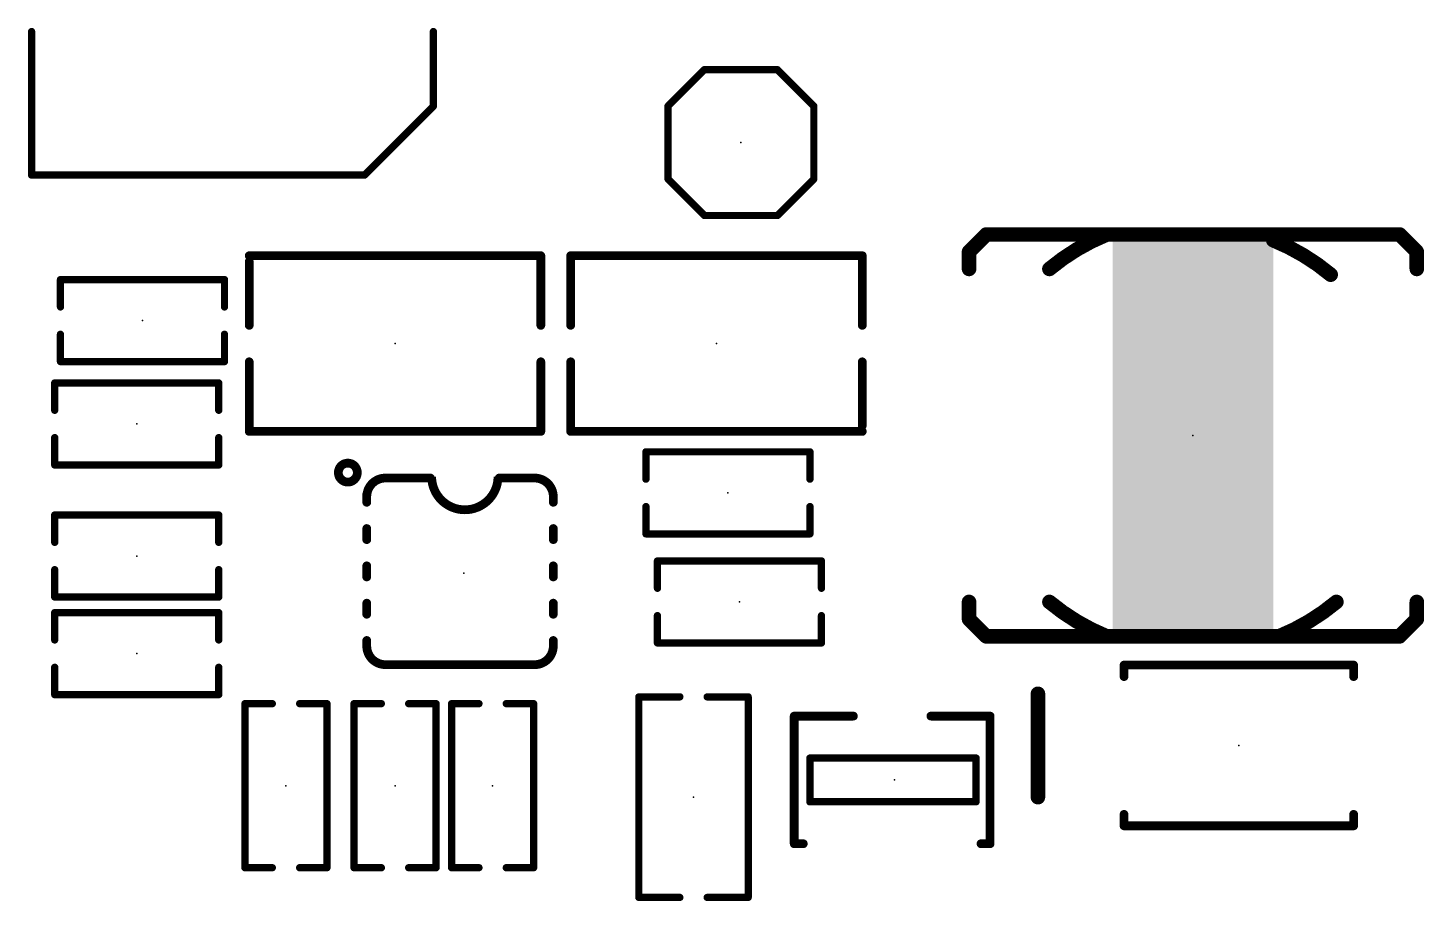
# Model space of a CAD drawing. Extents: x -49 to 146, y -19 to 112.
# Drawn here: x 17.11 to 41.44, y 62.67 to 77.88 of the extents above; entities that cross this region are included whole.
import ezdxf

# ---------------------------------------------------------------- set-up
doc = ezdxf.new("R2010")
doc.units = 0
doc.layers.add('21', color=253, linetype='CONTINUOUS')
doc.layers.add('23', color=7, linetype='CONTINUOUS')

# ---------------------------------------------------------------- blocks, each defined once
blk = doc.blocks.new('RECT')
blk.add_solid([(-0.5, -0.5), (0.5, -0.5), (-0.5, 0.5), (0.5, 0.5)])

msp = doc.modelspace()

# ---------------------------------------------------------------- linework, layer by layer
at = {"layer": '21'}
for points, const_width in [([(17.178, 77.816), (17.178, 75.316)], 0.127), ([(24.178, 76.516), (24.178, 77.816)], 0.127), ([(28.9006, 77.1526), (28.2656, 76.5176)], 0.127), ([(28.9006, 77.1526), (30.1706, 77.1526)], 0.127), ([(30.1706, 77.1526), (30.8056, 76.5176)], 0.127), ([(22.978, 75.316), (24.178, 76.516)], 0.127), ([(28.2656, 76.5176), (28.2656, 75.2476)], 0.127), ([(30.8056, 76.5176), (30.8056, 75.2476)], 0.127), ([(17.178, 75.316), (22.978, 75.316)], 0.127), ([(28.2656, 75.2476), (28.9006, 74.6126)], 0.127), ([(30.8056, 75.2476), (30.1706, 74.6126)], 0.127), ([(30.1706, 74.6126), (28.9006, 74.6126)], 0.127), ([(33.51, 73.982), (33.81, 74.282)], 0.254), ([(33.81, 74.282), (35.91, 74.282)], 0.254), ([(35.91, 74.282), (41.01, 74.282)], 0.254), ([(41.01, 74.282), (41.31, 73.982)], 0.254), ([(20.97, 73.9124), (26.05, 73.9124)], 0.1524), ([(26.05, 73.9124), (26.05, 72.6995)], 0.1524), ([(26.57, 73.9124), (26.57, 72.6995)], 0.1524), ([(26.57, 73.9124), (31.65, 73.9124)], 0.1524), ([(31.65, 73.9124), (31.65, 72.6995)], 0.1524), ([(33.51, 73.982), (33.51, 73.682)], 0.254), ([(41.31, 73.982), (41.31, 73.682)], 0.254), ([(20.9699, 73.8108), (20.9699, 72.6995)], 0.1524), ([(20.5388, 73.4964), (17.6812, 73.4964)], 0.127), ([(17.6812, 73.4964), (17.6812, 73.0201)], 0.127), ([(20.5388, 73.0201), (20.5388, 73.4964)], 0.127), ([(17.6812, 72.0676), (17.6812, 72.5439)], 0.127), ([(20.5388, 72.5439), (20.5388, 72.0676)], 0.127), ([(20.5388, 72.0676), (17.6812, 72.0676)], 0.127), ([(20.97, 70.8516), (20.97, 72.0645)], 0.1524), ([(26.05, 70.8516), (26.05, 72.0645)], 0.1524), ([(26.57, 70.8516), (26.57, 72.0645)], 0.1524), ([(31.6501, 70.9532), (31.6501, 72.0645)], 0.1524), ([(20.4388, 71.6964), (17.5812, 71.6964)], 0.127), ([(17.5812, 71.6964), (17.5812, 71.2201)], 0.127), ([(20.4388, 71.2201), (20.4388, 71.6964)], 0.127), ([(17.5812, 70.2676), (17.5812, 70.7439)], 0.127), ([(20.4388, 70.7439), (20.4388, 70.2676)], 0.127), ([(26.05, 70.8516), (20.97, 70.8516)], 0.1524), ([(31.65, 70.8516), (26.57, 70.8516)], 0.1524), ([(27.8812, 70.0201), (27.8812, 70.4964)], 0.127), ([(27.8812, 70.4964), (30.7388, 70.4964)], 0.127), ([(30.7388, 70.4964), (30.7388, 70.0201)], 0.127), ([(20.4388, 70.2676), (17.5812, 70.2676)], 0.127), ([(23.3423, 70.0397), (24.1262, 70.0397)], 0.1524), ([(25.3235, 70.0397), (25.9423, 70.0397)], 0.1524), ([(23.0173, 69.7547), (23.0173, 69.6177)], 0.1524), ([(26.2673, 69.7147), (26.2673, 69.6177)], 0.1524), ([(27.8812, 69.5439), (27.8812, 69.0676)], 0.127), ([(30.7388, 69.0676), (30.7388, 69.5439)], 0.127), ([(17.5812, 68.9201), (17.5812, 69.3964)], 0.127), ([(17.5812, 69.3964), (20.4388, 69.3964)], 0.127), ([(20.4388, 69.3964), (20.4388, 68.9201)], 0.127), ([(23.0173, 69.1607), (23.0173, 68.9677)], 0.1524), ([(26.2673, 69.1607), (26.2673, 68.9677)], 0.1524), ([(27.8812, 69.0676), (30.7388, 69.0676)], 0.127), ([(28.0812, 68.1201), (28.0812, 68.5964)], 0.127), ([(28.0812, 68.5964), (30.9388, 68.5964)], 0.127), ([(30.9388, 68.5964), (30.9388, 68.1201)], 0.127), ([(17.5812, 68.4439), (17.5812, 67.9676)], 0.127), ([(20.4388, 67.9676), (20.4388, 68.4439)], 0.127), ([(23.0173, 68.5107), (23.0173, 68.3177)], 0.1524), ([(26.2673, 68.5107), (26.2673, 68.3177)], 0.1524), ([(17.5812, 67.9676), (20.4388, 67.9676)], 0.127), ([(23.0173, 67.8607), (23.0173, 67.6677)], 0.1524), ([(26.2673, 67.8607), (26.2673, 67.6677)], 0.1524), ([(33.51, 67.582), (33.51, 67.882)], 0.254), ([(41.31, 67.582), (41.31, 67.882)], 0.254), ([(20.4388, 67.6964), (17.5812, 67.6964)], 0.127), ([(17.5812, 67.6964), (17.5812, 67.2201)], 0.127), ([(20.4388, 67.2201), (20.4388, 67.6964)], 0.127), ([(28.0812, 67.6439), (28.0812, 67.1676)], 0.127), ([(30.9388, 67.1676), (30.9388, 67.6439)], 0.127), ([(33.81, 67.282), (33.51, 67.582)], 0.254), ([(41.31, 67.582), (41.01, 67.282)], 0.254), ([(38.91, 67.282), (33.81, 67.282)], 0.254), ([(41.01, 67.282), (38.91, 67.282)], 0.254), ([(23.0173, 67.2107), (23.0173, 67.1147)], 0.1524), ([(26.2673, 67.2107), (26.2673, 67.1147)], 0.1524), ([(28.0812, 67.1676), (30.9388, 67.1676)], 0.127), ([(17.5812, 66.2676), (17.5812, 66.7439)], 0.127), ([(20.4388, 66.7439), (20.4388, 66.2676)], 0.127), ([(25.9423, 66.7897), (23.3423, 66.7897)], 0.1524), ([(36.21, 66.582), (36.21, 66.782)], 0.1524), ([(36.21, 66.782), (40.21, 66.782)], 0.1524), ([(40.21, 66.782), (40.21, 66.582)], 0.1524), ([(34.71, 66.282), (34.71, 64.482)], 0.254), ([(20.4388, 66.2676), (17.5812, 66.2676)], 0.127), ([(21.3719, 66.1108), (20.8956, 66.1108)], 0.127), ([(20.8956, 66.1108), (20.8956, 63.2532)], 0.127), ([(21.8481, 66.1108), (22.3244, 66.1108)], 0.127), ([(22.3244, 66.1108), (22.3244, 63.2532)], 0.127), ([(22.7956, 63.2532), (22.7956, 66.1108)], 0.127), ([(22.7956, 66.1108), (23.2719, 66.1108)], 0.127), ([(24.2244, 66.1108), (23.7481, 66.1108)], 0.127), ([(24.2244, 63.2532), (24.2244, 66.1108)], 0.127), ([(24.9719, 66.1108), (24.4956, 66.1108)], 0.127), ([(24.4956, 66.1108), (24.4956, 63.2532)], 0.127), ([(25.4481, 66.1108), (25.9244, 66.1108)], 0.127), ([(25.9244, 66.1108), (25.9244, 63.2532)], 0.127), ([(27.7574, 62.7357), (27.7575, 66.2282)], 0.127), ([(27.7575, 66.2282), (28.4719, 66.2282)], 0.127), ([(28.9481, 66.2283), (29.6625, 66.2283)], 0.127), ([(29.6625, 66.2283), (29.6625, 62.7357)], 0.127), ([(31.4956, 65.8933), (30.4637, 65.8933)], 0.1524), ([(30.4637, 65.8933), (30.4637, 63.6707)], 0.1524), ([(33.8769, 65.8933), (32.845, 65.8933)], 0.1524), ([(33.8769, 63.6707), (33.8769, 65.8933)], 0.1524), ([(30.7368, 64.401), (30.7368, 65.163)], 0.127), ([(30.7368, 65.163), (33.6324, 65.163)], 0.127), ([(33.6324, 65.163), (33.6324, 64.401)], 0.127), ([(33.6324, 64.401), (30.7368, 64.401)], 0.127), ([(36.21, 63.982), (36.21, 64.182)], 0.1524), ([(40.21, 64.182), (40.21, 63.982)], 0.1524), ([(40.21, 63.982), (36.21, 63.982)], 0.1524), ([(30.4637, 63.6707), (30.6225, 63.6707)], 0.1524), ([(33.7181, 63.6707), (33.8769, 63.6707)], 0.1524), ([(20.8956, 63.2532), (21.3719, 63.2532)], 0.127), ([(22.3244, 63.2532), (21.8481, 63.2532)], 0.127), ([(23.2719, 63.2532), (22.7956, 63.2532)], 0.127), ([(23.7481, 63.2532), (24.2244, 63.2532)], 0.127), ([(24.4956, 63.2532), (24.9719, 63.2532)], 0.127), ([(25.9244, 63.2532), (25.4481, 63.2532)], 0.127), ([(28.4719, 62.7357), (27.7574, 62.7357)], 0.127), ([(29.6625, 62.7357), (28.9481, 62.7357)], 0.127)]:
    msp.add_lwpolyline(points, dxfattribs=dict(at, const_width=const_width))
for points, const_width in [([(17.2097, 77.816, 1), (17.1463, 77.816)], 0.0635), ([(24.2097, 77.816, 1), (24.1463, 77.816)], 0.0635), ([(28.9006, 77.1844, 1), (28.9006, 77.1209)], 0.0635), ([(28.9231, 77.1301, 1), (28.8781, 77.1751)], 0.0635), ([(30.1931, 77.1751, 1), (30.1481, 77.1301)], 0.0635), ([(30.1706, 77.1209, 1), (30.1706, 77.1844)], 0.0635), ([(24.1463, 76.516, 1), (24.2097, 76.516)], 0.0635), ([(24.2005, 76.4935, 1), (24.1555, 76.5385)], 0.0635), ([(28.2431, 76.5401, 1), (28.2881, 76.4951)], 0.0635), ([(28.2974, 76.5176, 1), (28.2339, 76.5176)], 0.0635), ([(30.8374, 76.5176, 1), (30.7739, 76.5176)], 0.0635), ([(30.7831, 76.4951, 1), (30.8281, 76.5401)], 0.0635), ([(17.178, 75.3478, 1), (17.178, 75.2843)], 0.0635), ([(17.1463, 75.316, 1), (17.2097, 75.316)], 0.0635), ([(22.9555, 75.3385, 1), (23.0005, 75.2935)], 0.0635), ([(22.978, 75.2843, 1), (22.978, 75.3478)], 0.0635), ([(28.2881, 75.2701, 1), (28.2431, 75.2251)], 0.0635), ([(28.2339, 75.2476, 1), (28.2974, 75.2476)], 0.0635), ([(30.7739, 75.2476, 1), (30.8374, 75.2476)], 0.0635), ([(30.8281, 75.2251, 1), (30.7831, 75.2701)], 0.0635), ([(28.9006, 74.6444, 1), (28.9006, 74.5808)], 0.0635), ([(30.1706, 74.5808, 1), (30.1706, 74.6444)], 0.0635), ([(28.8781, 74.5901, 1), (28.9231, 74.6351)], 0.0635), ([(30.1481, 74.6351, 1), (30.1931, 74.5901)], 0.0635), ([(33.81, 74.3455, 1), (33.81, 74.2185)], 0.127), ([(33.8549, 74.2371, 1), (33.7651, 74.3269)], 0.127), ([(35.91, 74.282, 0.0777), (34.91, 73.682)], 0.254), ([(35.91, 74.3455, 1), (35.91, 74.2185)], 0.127), ([(35.9339, 74.2232, 1), (35.8861, 74.3408)], 0.127), ([(35.91, 74.2185, 1), (35.91, 74.3455)], 0.127), ([(39.81, 73.582, 0.0777), (38.81, 74.182)], 0.254), ([(38.8339, 74.2408, 1), (38.7861, 74.1232)], 0.127), ([(41.0549, 74.3269, 1), (40.9651, 74.2371)], 0.127), ([(41.01, 74.2185, 1), (41.01, 74.3455)], 0.127), ([(20.97, 73.9505, 1), (20.97, 73.8743)], 0.0762), ([(26.0881, 73.9124, 1), (26.0119, 73.9124)], 0.0762), ([(26.05, 73.8743, 1), (26.05, 73.9505)], 0.0762), ([(26.6081, 73.9124, 1), (26.5319, 73.9124)], 0.0762), ([(26.57, 73.9505, 1), (26.57, 73.8743)], 0.0762), ([(31.6881, 73.9124, 1), (31.6119, 73.9124)], 0.0762), ([(31.65, 73.8743, 1), (31.65, 73.9505)], 0.0762), ([(33.5735, 73.982, 1), (33.4465, 73.982)], 0.127), ([(33.4651, 74.0269, 1), (33.5549, 73.9371)], 0.127), ([(41.3735, 73.982, 1), (41.2465, 73.982)], 0.127), ([(41.2651, 73.9371, 1), (41.3549, 74.0269)], 0.127), ([(21.008, 73.8108, 1), (20.9318, 73.8108)], 0.0762), ([(33.4465, 73.682, 1), (33.5735, 73.682)], 0.127), ([(34.8693, 73.7308, 1), (34.9507, 73.6332)], 0.127), ([(41.2465, 73.682, 1), (41.3735, 73.682)], 0.127), ([(17.6812, 73.5282, 1), (17.6812, 73.4647)], 0.0635), ([(17.7129, 73.4964, 1), (17.6495, 73.4964)], 0.0635), ([(20.5706, 73.4964, 1), (20.5071, 73.4964)], 0.0635), ([(20.5388, 73.4647, 1), (20.5388, 73.5282)], 0.0635), ([(39.7693, 73.5332, 1), (39.8507, 73.6308)], 0.127), ([(17.6495, 73.0201, 1), (17.7129, 73.0201)], 0.0635), ([(20.5071, 73.0201, 1), (20.5706, 73.0201)], 0.0635), ([(20.9318, 72.6995, 1), (21.008, 72.6995)], 0.0762), ([(26.0119, 72.6995, 1), (26.0881, 72.6995)], 0.0762), ([(26.5319, 72.6995, 1), (26.6081, 72.6995)], 0.0762), ([(31.6119, 72.6995, 1), (31.6881, 72.6995)], 0.0762), ([(17.7129, 72.5439, 1), (17.6495, 72.5439)], 0.0635), ([(20.5706, 72.5439, 1), (20.5071, 72.5439)], 0.0635), ([(17.6812, 72.0994, 1), (17.6812, 72.0358)], 0.0635), ([(17.6495, 72.0676, 1), (17.7129, 72.0676)], 0.0635), ([(20.5071, 72.0676, 1), (20.5706, 72.0676)], 0.0635), ([(20.5388, 72.0358, 1), (20.5388, 72.0994)], 0.0635), ([(21.0081, 72.0645, 1), (20.9319, 72.0645)], 0.0762), ([(26.0881, 72.0645, 1), (26.0119, 72.0645)], 0.0762), ([(26.6081, 72.0645, 1), (26.5319, 72.0645)], 0.0762), ([(31.6882, 72.0645, 1), (31.612, 72.0645)], 0.0762), ([(17.5812, 71.7281, 1), (17.5812, 71.6646)], 0.0635), ([(17.613, 71.6964, 1), (17.5495, 71.6964)], 0.0635), ([(20.4705, 71.6964, 1), (20.4071, 71.6964)], 0.0635), ([(20.4388, 71.6646, 1), (20.4388, 71.7281)], 0.0635), ([(17.5495, 71.2201, 1), (17.613, 71.2201)], 0.0635), ([(20.4071, 71.2201, 1), (20.4705, 71.2201)], 0.0635), ([(17.613, 70.7439, 1), (17.5495, 70.7439)], 0.0635), ([(20.4705, 70.7439, 1), (20.4071, 70.7439)], 0.0635), ([(20.97, 70.8897, 1), (20.97, 70.8135)], 0.0762), ([(20.9319, 70.8516, 1), (21.0081, 70.8516)], 0.0762), ([(26.0119, 70.8516, 1), (26.0881, 70.8516)], 0.0762), ([(26.05, 70.8135, 1), (26.05, 70.8897)], 0.0762), ([(26.57, 70.8897, 1), (26.57, 70.8135)], 0.0762), ([(26.5319, 70.8516, 1), (26.6081, 70.8516)], 0.0762), ([(31.612, 70.9532, 1), (31.6882, 70.9532)], 0.0762), ([(31.65, 70.8135, 1), (31.65, 70.8897)], 0.0762), ([(27.8812, 70.5282, 1), (27.8812, 70.4647)], 0.0635), ([(27.9129, 70.4964, 1), (27.8495, 70.4964)], 0.0635), ([(30.7706, 70.4964, 1), (30.7071, 70.4964)], 0.0635), ([(30.7388, 70.4647, 1), (30.7388, 70.5282)], 0.0635), ([(17.5812, 70.2994, 1), (17.5812, 70.2358)], 0.0635), ([(17.5495, 70.2676, 1), (17.613, 70.2676)], 0.0635), ([(20.4071, 70.2676, 1), (20.4705, 70.2676)], 0.0635), ([(20.4388, 70.2358, 1), (20.4388, 70.2994)], 0.0635), ([(22.6876, 69.9694, 1), (22.6876, 70.2996, 1), (22.6876, 69.9694)], 0.1524), ([(23.3423, 70.0397, 0.4142), (23.0173, 69.7147)], 0.1524), ([(23.3423, 70.0778, 1), (23.3423, 70.0016)], 0.0762), ([(23.3423, 70.0016, 1), (23.3423, 70.0778)], 0.0762), ([(24.148, 70.0647, 1), (25.3037, 70.0647)], 0.1524), ([(24.1262, 70.0016, 1), (24.1262, 70.0778)], 0.0762), ([(25.3235, 70.0778, 1), (25.3235, 70.0016)], 0.0762), ([(26.2673, 69.7147, 0.4142), (25.9423, 70.0397)], 0.1524), ([(25.9423, 70.0778, 1), (25.9423, 70.0016)], 0.0762), ([(25.9423, 70.0016, 1), (25.9423, 70.0778)], 0.0762), ([(27.8495, 70.0201, 1), (27.9129, 70.0201)], 0.0635), ([(30.7071, 70.0201, 1), (30.7706, 70.0201)], 0.0635), ([(23.0554, 69.7547, 1), (22.9792, 69.7547)], 0.0762), ([(22.9792, 69.7147, 1), (23.0554, 69.7147)], 0.0762), ([(22.9792, 69.6177, 1), (23.0554, 69.6177)], 0.0762), ([(26.3054, 69.7147, 1), (26.2292, 69.7147)], 0.0762), ([(26.2292, 69.7147, 1), (26.3054, 69.7147)], 0.0762), ([(26.2292, 69.6177, 1), (26.3054, 69.6177)], 0.0762), ([(27.9129, 69.5439, 1), (27.8495, 69.5439)], 0.0635), ([(30.7706, 69.5439, 1), (30.7071, 69.5439)], 0.0635), ([(17.5812, 69.4282, 1), (17.5812, 69.3646)], 0.0635), ([(17.613, 69.3964, 1), (17.5495, 69.3964)], 0.0635), ([(20.4705, 69.3964, 1), (20.4071, 69.3964)], 0.0635), ([(20.4388, 69.3646, 1), (20.4388, 69.4282)], 0.0635), ([(23.0554, 69.1607, 1), (22.9792, 69.1607)], 0.0762), ([(26.3054, 69.1607, 1), (26.2292, 69.1607)], 0.0762), ([(27.8812, 69.0994, 1), (27.8812, 69.0358)], 0.0635), ([(27.8495, 69.0676, 1), (27.9129, 69.0676)], 0.0635), ([(30.7071, 69.0676, 1), (30.7706, 69.0676)], 0.0635), ([(30.7388, 69.0358, 1), (30.7388, 69.0994)], 0.0635), ([(17.5495, 68.9201, 1), (17.613, 68.9201)], 0.0635), ([(20.4071, 68.9201, 1), (20.4705, 68.9201)], 0.0635), ([(22.9792, 68.9677, 1), (23.0554, 68.9677)], 0.0762), ([(26.2292, 68.9677, 1), (26.3054, 68.9677)], 0.0762), ([(28.0812, 68.6282, 1), (28.0812, 68.5647)], 0.0635), ([(28.113, 68.5964, 1), (28.0495, 68.5964)], 0.0635), ([(30.9705, 68.5964, 1), (30.9071, 68.5964)], 0.0635), ([(30.9388, 68.5647, 1), (30.9388, 68.6282)], 0.0635), ([(17.613, 68.4439, 1), (17.5495, 68.4439)], 0.0635), ([(20.4705, 68.4439, 1), (20.4071, 68.4439)], 0.0635), ([(23.0554, 68.5107, 1), (22.9792, 68.5107)], 0.0762), ([(22.9792, 68.3177, 1), (23.0554, 68.3177)], 0.0762), ([(26.3054, 68.5107, 1), (26.2292, 68.5107)], 0.0762), ([(26.2292, 68.3177, 1), (26.3054, 68.3177)], 0.0762), ([(28.0495, 68.1201, 1), (28.113, 68.1201)], 0.0635), ([(30.9071, 68.1201, 1), (30.9705, 68.1201)], 0.0635), ([(17.5812, 67.9994, 1), (17.5812, 67.9359)], 0.0635), ([(17.5495, 67.9676, 1), (17.613, 67.9676)], 0.0635), ([(20.4071, 67.9676, 1), (20.4705, 67.9676)], 0.0635), ([(20.4388, 67.9359, 1), (20.4388, 67.9994)], 0.0635), ([(23.0554, 67.8607, 1), (22.9792, 67.8607)], 0.0762), ([(26.3054, 67.8607, 1), (26.2292, 67.8607)], 0.0762), ([(33.5735, 67.882, 1), (33.4465, 67.882)], 0.127), ([(34.91, 67.882, 0.0777), (35.91, 67.282)], 0.254), ([(34.9507, 67.9308, 1), (34.8693, 67.8332)], 0.127), ([(38.91, 67.282, 0.0777), (39.91, 67.882)], 0.254), ([(39.9507, 67.8332, 1), (39.8693, 67.9308)], 0.127), ([(41.3735, 67.882, 1), (41.2465, 67.882)], 0.127), ([(17.5812, 67.7281, 1), (17.5812, 67.6646)], 0.0635), ([(17.613, 67.6964, 1), (17.5495, 67.6964)], 0.0635), ([(20.4705, 67.6964, 1), (20.4071, 67.6964)], 0.0635), ([(20.4388, 67.6646, 1), (20.4388, 67.7281)], 0.0635), ([(22.9792, 67.6677, 1), (23.0554, 67.6677)], 0.0762), ([(26.2292, 67.6677, 1), (26.3054, 67.6677)], 0.0762), ([(28.113, 67.6439, 1), (28.0495, 67.6439)], 0.0635), ([(30.9705, 67.6439, 1), (30.9071, 67.6439)], 0.0635), ([(33.5549, 67.6269, 1), (33.4651, 67.5371)], 0.127), ([(33.4465, 67.582, 1), (33.5735, 67.582)], 0.127), ([(41.2465, 67.582, 1), (41.3735, 67.582)], 0.127), ([(41.3549, 67.5371, 1), (41.2651, 67.6269)], 0.127), ([(33.81, 67.3455, 1), (33.81, 67.2185)], 0.127), ([(33.7651, 67.2371, 1), (33.8549, 67.3269)], 0.127), ([(35.8861, 67.2232, 1), (35.9339, 67.3408)], 0.127), ([(38.91, 67.3455, 1), (38.91, 67.2185)], 0.127), ([(38.8861, 67.3408, 1), (38.9339, 67.2232)], 0.127), ([(38.91, 67.2185, 1), (38.91, 67.3455)], 0.127), ([(40.9651, 67.3269, 1), (41.0549, 67.2371)], 0.127), ([(41.01, 67.2185, 1), (41.01, 67.3455)], 0.127), ([(17.5495, 67.2201, 1), (17.613, 67.2201)], 0.0635), ([(20.4071, 67.2201, 1), (20.4705, 67.2201)], 0.0635), ([(23.0554, 67.2107, 1), (22.9792, 67.2107)], 0.0762), ([(23.0173, 67.1147, 0.4142), (23.3423, 66.7897)], 0.1524), ([(23.0554, 67.1147, 1), (22.9792, 67.1147)], 0.0762), ([(22.9792, 67.1147, 1), (23.0554, 67.1147)], 0.0762), ([(25.9423, 66.7897, 0.4142), (26.2673, 67.1147)], 0.1524), ([(26.3054, 67.2107, 1), (26.2292, 67.2107)], 0.0762), ([(26.3054, 67.1147, 1), (26.2292, 67.1147)], 0.0762), ([(26.2292, 67.1147, 1), (26.3054, 67.1147)], 0.0762), ([(28.0812, 67.1994, 1), (28.0812, 67.1359)], 0.0635), ([(28.0495, 67.1676, 1), (28.113, 67.1676)], 0.0635), ([(30.9071, 67.1676, 1), (30.9705, 67.1676)], 0.0635), ([(30.9388, 67.1359, 1), (30.9388, 67.1994)], 0.0635), ([(17.613, 66.7439, 1), (17.5495, 66.7439)], 0.0635), ([(20.4705, 66.7439, 1), (20.4071, 66.7439)], 0.0635), ([(23.3423, 66.8278, 1), (23.3423, 66.7516)], 0.0762), ([(23.3423, 66.7516, 1), (23.3423, 66.8278)], 0.0762), ([(25.9423, 66.8278, 1), (25.9423, 66.7516)], 0.0762), ([(25.9423, 66.7516, 1), (25.9423, 66.8278)], 0.0762), ([(36.2481, 66.782, 1), (36.1719, 66.782)], 0.0762), ([(36.21, 66.8201, 1), (36.21, 66.7439)], 0.0762), ([(40.2481, 66.782, 1), (40.1719, 66.782)], 0.0762), ([(40.21, 66.7439, 1), (40.21, 66.8201)], 0.0762), ([(34.7735, 66.282, 1), (34.6465, 66.282)], 0.127), ([(36.1719, 66.582, 1), (36.2481, 66.582)], 0.0762), ([(40.1719, 66.582, 1), (40.2481, 66.582)], 0.0762), ([(17.5812, 66.2994, 1), (17.5812, 66.2358)], 0.0635), ([(17.5495, 66.2676, 1), (17.613, 66.2676)], 0.0635), ([(20.4071, 66.2676, 1), (20.4705, 66.2676)], 0.0635), ([(20.4388, 66.2358, 1), (20.4388, 66.2994)], 0.0635), ([(20.8956, 66.1425, 1), (20.8956, 66.079)], 0.0635), ([(20.9274, 66.1108, 1), (20.8639, 66.1108)], 0.0635), ([(21.3719, 66.079, 1), (21.3719, 66.1425)], 0.0635), ([(21.8481, 66.1425, 1), (21.8481, 66.079)], 0.0635), ([(22.3561, 66.1108, 1), (22.2927, 66.1108)], 0.0635), ([(22.3244, 66.079, 1), (22.3244, 66.1425)], 0.0635), ([(22.7956, 66.1425, 1), (22.7956, 66.079)], 0.0635), ([(22.8273, 66.1108, 1), (22.7639, 66.1108)], 0.0635), ([(23.2719, 66.079, 1), (23.2719, 66.1425)], 0.0635), ([(23.7481, 66.1425, 1), (23.7481, 66.079)], 0.0635), ([(24.2562, 66.1108, 1), (24.1927, 66.1108)], 0.0635), ([(24.2244, 66.079, 1), (24.2244, 66.1425)], 0.0635), ([(24.4956, 66.1425, 1), (24.4956, 66.079)], 0.0635), ([(24.5273, 66.1108, 1), (24.4639, 66.1108)], 0.0635), ([(24.9719, 66.079, 1), (24.9719, 66.1425)], 0.0635), ([(25.4481, 66.1425, 1), (25.4481, 66.079)], 0.0635), ([(25.9562, 66.1108, 1), (25.8927, 66.1108)], 0.0635), ([(25.9244, 66.079, 1), (25.9244, 66.1425)], 0.0635), ([(27.7575, 66.26, 1), (27.7575, 66.1964)], 0.0635), ([(27.7892, 66.2282, 1), (27.7258, 66.2282)], 0.0635), ([(28.4719, 66.1964, 1), (28.4719, 66.26)], 0.0635), ([(28.9481, 66.2601, 1), (28.9481, 66.1966)], 0.0635), ([(29.6943, 66.2283, 1), (29.6308, 66.2283)], 0.0635), ([(29.6625, 66.1966, 1), (29.6625, 66.2601)], 0.0635), ([(30.4637, 65.9314, 1), (30.4637, 65.8552)], 0.0762), ([(30.5018, 65.8933, 1), (30.4256, 65.8933)], 0.0762), ([(31.4956, 65.8552, 1), (31.4956, 65.9314)], 0.0762), ([(32.845, 65.9314, 1), (32.845, 65.8552)], 0.0762), ([(33.915, 65.8933, 1), (33.8388, 65.8933)], 0.0762), ([(33.8769, 65.8552, 1), (33.8769, 65.9314)], 0.0762), ([(30.7368, 65.1947, 1), (30.7368, 65.1312)], 0.0635), ([(30.7686, 65.163, 1), (30.7051, 65.163)], 0.0635), ([(33.6642, 65.163, 1), (33.6007, 65.163)], 0.0635), ([(33.6324, 65.1312, 1), (33.6324, 65.1947)], 0.0635), ([(30.7368, 64.4327, 1), (30.7368, 64.3692)], 0.0635), ([(33.6324, 64.3692, 1), (33.6324, 64.4327)], 0.0635), ([(34.6465, 64.482, 1), (34.7735, 64.482)], 0.127), ([(30.7051, 64.401, 1), (30.7686, 64.401)], 0.0635), ([(33.6007, 64.401, 1), (33.6642, 64.401)], 0.0635), ([(36.2481, 64.182, 1), (36.1719, 64.182)], 0.0762), ([(40.2481, 64.182, 1), (40.1719, 64.182)], 0.0762), ([(36.21, 64.0201, 1), (36.21, 63.9439)], 0.0762), ([(36.1719, 63.982, 1), (36.2481, 63.982)], 0.0762), ([(40.1719, 63.982, 1), (40.2481, 63.982)], 0.0762), ([(40.21, 63.9439, 1), (40.21, 64.0201)], 0.0762), ([(30.4637, 63.7088, 1), (30.4637, 63.6326)], 0.0762), ([(30.6225, 63.6326, 1), (30.6225, 63.7088)], 0.0762), ([(33.7181, 63.7088, 1), (33.7181, 63.6326)], 0.0762), ([(33.8769, 63.6326, 1), (33.8769, 63.7088)], 0.0762), ([(30.4256, 63.6707, 1), (30.5018, 63.6707)], 0.0762), ([(33.8388, 63.6707, 1), (33.915, 63.6707)], 0.0762), ([(20.8956, 63.285, 1), (20.8956, 63.2214)], 0.0635), ([(20.8639, 63.2532, 1), (20.9274, 63.2532)], 0.0635), ([(21.3719, 63.2214, 1), (21.3719, 63.285)], 0.0635), ([(21.8481, 63.285, 1), (21.8481, 63.2214)], 0.0635), ([(22.2927, 63.2532, 1), (22.3561, 63.2532)], 0.0635), ([(22.3244, 63.2214, 1), (22.3244, 63.285)], 0.0635), ([(22.7956, 63.285, 1), (22.7956, 63.2214)], 0.0635), ([(22.7639, 63.2532, 1), (22.8273, 63.2532)], 0.0635), ([(23.2719, 63.2214, 1), (23.2719, 63.285)], 0.0635), ([(23.7481, 63.285, 1), (23.7481, 63.2214)], 0.0635), ([(24.1927, 63.2532, 1), (24.2562, 63.2532)], 0.0635), ([(24.2244, 63.2214, 1), (24.2244, 63.285)], 0.0635), ([(24.4956, 63.285, 1), (24.4956, 63.2214)], 0.0635), ([(24.4639, 63.2532, 1), (24.5273, 63.2532)], 0.0635), ([(24.9719, 63.2214, 1), (24.9719, 63.285)], 0.0635), ([(25.4481, 63.285, 1), (25.4481, 63.2214)], 0.0635), ([(25.8927, 63.2532, 1), (25.9562, 63.2532)], 0.0635), ([(25.9244, 63.2214, 1), (25.9244, 63.285)], 0.0635), ([(27.7574, 62.7675, 1), (27.7574, 62.7039)], 0.0635), ([(27.7257, 62.7357, 1), (27.7891, 62.7357)], 0.0635), ([(28.4719, 62.7039, 1), (28.4719, 62.7675)], 0.0635), ([(28.9481, 62.7675, 1), (28.9481, 62.7039)], 0.0635), ([(29.6308, 62.7357, 1), (29.6943, 62.7357)], 0.0635), ([(29.6625, 62.7039, 1), (29.6625, 62.7675)], 0.0635)]:
    msp.add_lwpolyline(points, format="xyb", dxfattribs=dict(at, const_width=const_width))
at = {"layer": '23'}
for p in [(29.5356, 75.8826), (19.11, 72.782), (23.51, 72.382), (29.11, 72.382), (19.01, 70.982), (37.41, 70.782), (29.31, 69.782), (19.01, 68.682), (24.71, 68.382), (29.51, 67.882), (19.01, 66.982), (38.21, 65.382), (32.21, 64.782), (21.61, 64.682), (23.51, 64.682), (25.21, 64.682), (28.71, 64.482)]:
    msp.add_point(p, dxfattribs=at)

# ---------------------------------------------------------------- block references
at = {"layer": '21', "xscale": 7, "yscale": 2.8, "rotation": 270}
msp.add_blockref('RECT', (37.41, 70.782), dxfattribs=at)

doc.saveas('drawing.dxf')
